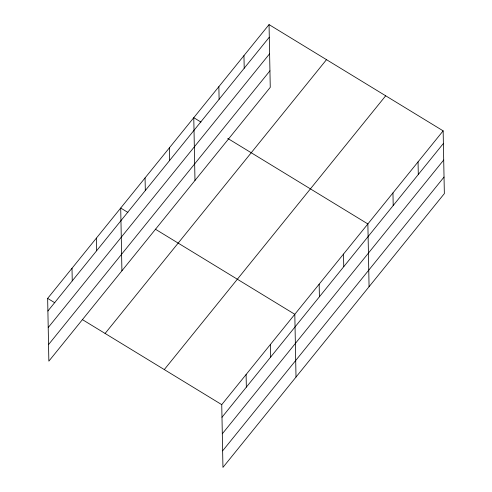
<?xml version="1.0" encoding="UTF-8"?>
<svg xmlns="http://www.w3.org/2000/svg" width="492" height="492" viewBox="0 0 492 492"><rect width="100%" height="100%" fill="white"/><g stroke="black" fill="none" stroke-linecap="round" stroke-linejoin="round"><path stroke-width="0.74" d="M269.05 24.6L270.256 87.355L48.856 361.146L47.65 298.392L269.05 24.6L443.144 130.854L444.35 193.608L222.95 467.4L221.744 404.645L443.144 130.854M47.896 311.005L269.296 37.214M48.21 327.549L269.616 53.757M48.542 344.597L269.942 70.811M105.103 333.453L326.503 59.661M164.291 369.578L385.691 95.792M221.984 417.259L443.384 143.467M222.304 433.803L443.704 160.011M222.63 450.85L444.03 177.065M200.957 122.071L193.774 117.686L194.98 180.447M227.722 138.406L367.868 223.94L369.074 286.701M127.895 212.421L120.712 208.042L121.918 270.797M155.312 229.155L294.806 314.296L296.012 377.05M47.65 298.392L54.833 302.777M82.25 319.511L221.744 404.645M418.052 161.88L418.292 174.494M392.96 192.913L393.2 205.527M343.514 254.056L343.754 266.67M319.16 284.179L319.4 296.787M270.452 344.412L270.692 357.026M243.958 55.627L244.204 68.24M246.098 374.529L246.338 387.142M218.866 86.66L219.112 99.273M169.42 147.803L169.666 160.417M145.066 177.926L145.312 190.533M96.358 238.159L96.604 250.772M72.004 268.275L72.25 280.889"/></g></svg>
